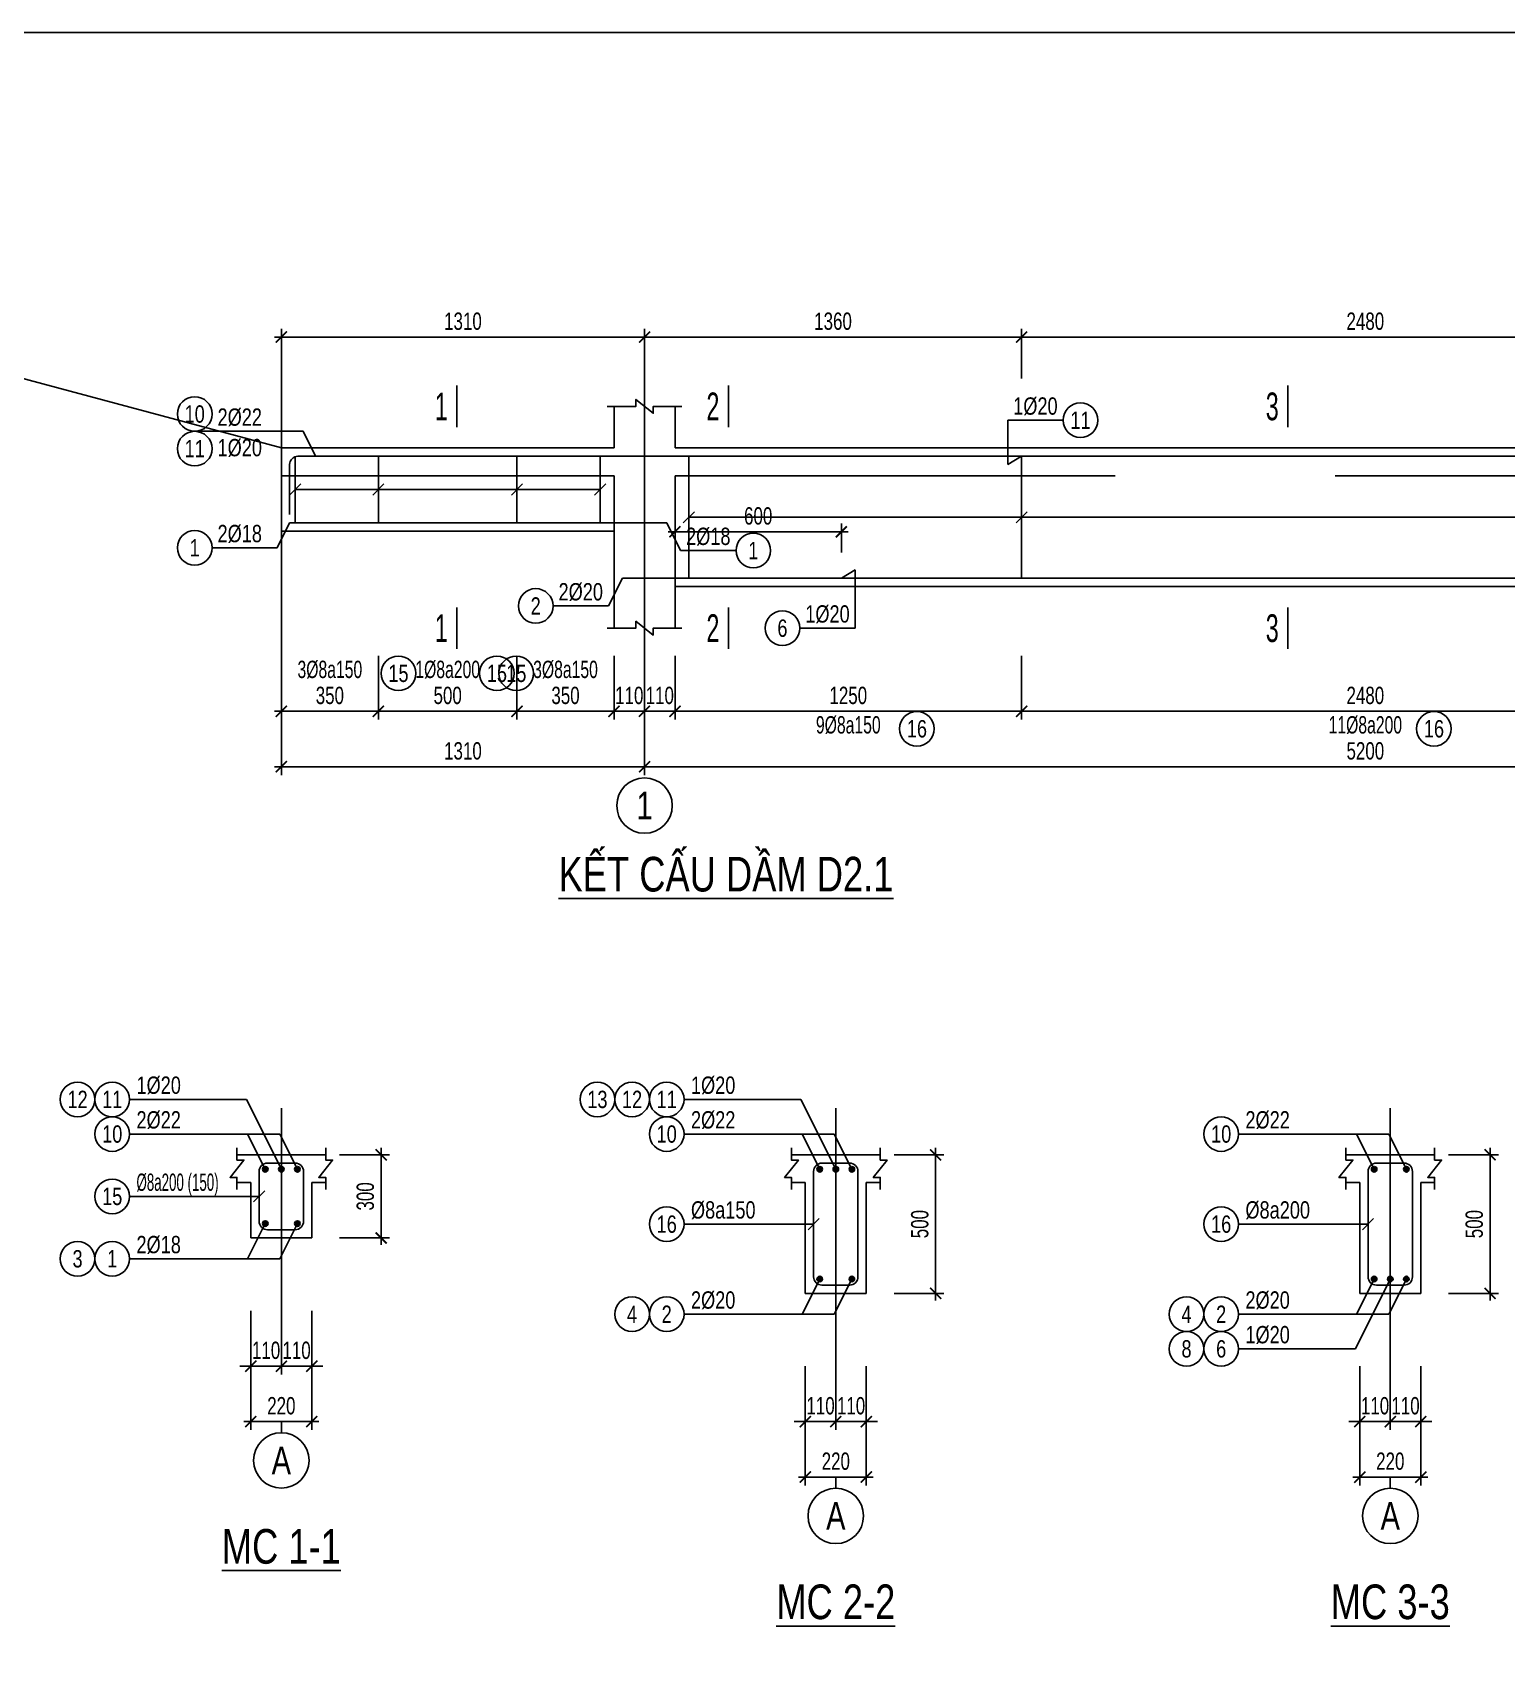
# Model space of a CAD drawing. Header units: inches. Extents: x 442278 to 842836, y -356313 to 59457.
# Drawn here: x 627970 to 633286, y -71921 to -66055 of the extents above; entities that cross this region are included whole.
import ezdxf
from ezdxf.enums import TextEntityAlignment as Align

# ---------------------------------------------------------------- set-up
doc = ezdxf.new("R2010")
doc.units = ezdxf.units.IN
doc.header["$LTSCALE"] = 250
doc.header["$MEASUREMENT"] = 0
doc.linetypes.add('CENTER', pattern=[50.8, 31.75, -6.35, 6.35, -6.35])
doc.linetypes.add('HIDDEN', pattern=[9.525, 6.35, -3.175])
for name, color, linetype in [('LA.BT', 7, 'Continuous'), ('LA.DIM', 251, 'Continuous'), ('LA.DUT', 251, 'HIDDEN'), ('LA.KHAC', 252, 'Continuous'), ('LA.MC', 6, 'Continuous'), ('LA.TC', 3, 'Continuous'), ('LA.TD', 30, 'Continuous'), ('LA.TEXT', 60, 'Continuous'), ('LA.TEXT.MC', 120, 'Continuous'), ('LA.TRUC', 251, 'CENTER'), ('XDIT-MANH', 252, 'Continuous')]:
    doc.layers.add(name, color=color, linetype=linetype)
doc.styles.add('S.BTEXT', font='arial.ttf', dxfattribs={"width": 0.75})
doc.styles.add('S.STEXT', font='arial.ttf', dxfattribs={"width": 0.7})
doc.dimstyles.new('S.DIM25', dxfattribs={"dimtxt": 62.5, "dimasz": 40, "dimexe": 30, "dimexo": 0, "dimgap": 25, "dimtad": 1, "dimdec": 0, "dimzin": 13, "dimdsep": 46, "dimtxsty": 'S.STEXT', "dimblk": 'ARCHTICK', "dimcen": 0, "dimdle": 25, "dimclrd": 251, "dimclre": 251, "dimclrt": 60, "dimadec": 0, "dimazin": 0, "dimtfac": 1, "dimtdec": 0, "dimtix": 1, "dimtmove": 2, "dimatfit": 3, "dimfxl": 1, "dimtolj": 1, "dimtzin": 13, "dimarcsym": 0})

# ---------------------------------------------------------------- blocks, each defined once
blk = doc.blocks.new('_ArchTick')
at = {"color": 0, "linetype": 'ByBlock', "const_width": 0.15}
blk.add_lwpolyline([(-0.5, -0.5), (0.5, 0.5)], dxfattribs=at)
blk = doc.blocks.new('*D495')
at = {"layer": 'DEFPOINTS', "color": 0, "transparency": 16777216}
for p in [(628867, -68303.9), (630177, -68303.9), (630177, -68703.9)]:
    blk.add_point(p, dxfattribs=at)
at = {"layer": 'LA.DIM', "color": 251, "lineweight": -2, "transparency": 16777216}
for p, q in [((628867, -68303.9), (628867, -68733.9)), ((630177, -68303.9), (630177, -68733.9)), ((628842, -68703.9), (630202, -68703.9))]:
    blk.add_line(p, q, dxfattribs=at)
at = {"layer": 'LA.DIM', "color": 251, "lineweight": -2, "transparency": 16777216, "xscale": 40, "yscale": 40, "zscale": 40, "rotation": 180}
blk.add_blockref('_ArchTick', (628867, -68703.9), dxfattribs=at)
at = {"layer": 'LA.DIM', "color": 251, "lineweight": -2, "transparency": 16777216, "xscale": 40, "yscale": 40, "zscale": 40}
blk.add_blockref('_ArchTick', (630177, -68703.9), dxfattribs=at)
at = {"layer": 'LA.DIM', "color": 60, "transparency": 16777216, "insert": (629522, -68647), "char_height": 62.5, "attachment_point": 5, "style": 'S.STEXT'}
blk.add_mtext('\\A1;1310', dxfattribs=at)
blk = doc.blocks.new('*D496')
at = {"layer": 'DEFPOINTS', "color": 0, "transparency": 16777216}
for p in [(630177, -68303.9), (635377, -68303.9), (635377, -68703.9)]:
    blk.add_point(p, dxfattribs=at)
at = {"layer": 'LA.DIM', "color": 251, "lineweight": -2, "transparency": 16777216}
for p, q in [((630177, -68303.9), (630177, -68733.9)), ((635377, -68303.9), (635377, -68733.9)), ((630152, -68703.9), (635402, -68703.9))]:
    blk.add_line(p, q, dxfattribs=at)
at = {"layer": 'LA.DIM', "color": 251, "lineweight": -2, "transparency": 16777216, "xscale": 40, "yscale": 40, "zscale": 40, "rotation": 180}
blk.add_blockref('_ArchTick', (630177, -68703.9), dxfattribs=at)
at = {"layer": 'LA.DIM', "color": 251, "lineweight": -2, "transparency": 16777216, "xscale": 40, "yscale": 40, "zscale": 40}
blk.add_blockref('_ArchTick', (635377, -68703.9), dxfattribs=at)
at = {"layer": 'LA.DIM', "color": 60, "transparency": 16777216, "insert": (632777, -68647), "char_height": 62.5, "attachment_point": 5, "style": 'S.STEXT'}
blk.add_mtext('\\A1;5200', dxfattribs=at)
blk = doc.blocks.new('*D500')
at = {"layer": 'DEFPOINTS', "color": 0, "transparency": 16777216}
for p in [(630067, -68303.9), (630177, -68303.9), (630177, -68503.9)]:
    blk.add_point(p, dxfattribs=at)
at = {"layer": 'LA.DIM', "color": 251, "lineweight": -2, "transparency": 16777216}
for p, q in [((630067, -68303.9), (630067, -68533.9)), ((630177, -68303.9), (630177, -68533.9)), ((630067, -68503.9), (630027, -68503.9)), ((630067, -68503.9), (630177, -68503.9)), ((630177, -68503.9), (630217, -68503.9))]:
    blk.add_line(p, q, dxfattribs=at)
at = {"layer": 'LA.DIM', "color": 251, "lineweight": -2, "transparency": 16777216, "xscale": 40, "yscale": 40, "zscale": 40}
blk.add_blockref('_ArchTick', (630067, -68503.9), dxfattribs=at)
at = {"layer": 'LA.DIM', "color": 251, "lineweight": -2, "transparency": 16777216, "xscale": 40, "yscale": 40, "zscale": 40, "rotation": 180}
blk.add_blockref('_ArchTick', (630177, -68503.9), dxfattribs=at)
at = {"layer": 'LA.DIM', "color": 60, "transparency": 16777216, "insert": (630122, -68447), "char_height": 62.5, "attachment_point": 5, "style": 'S.STEXT'}
blk.add_mtext('\\A1;110', dxfattribs=at)
blk = doc.blocks.new('*D501')
at = {"layer": 'DEFPOINTS', "color": 0, "transparency": 16777216}
for p in [(630177, -68303.9), (630287, -68303.9), (630287, -68503.9)]:
    blk.add_point(p, dxfattribs=at)
at = {"layer": 'LA.DIM', "color": 251, "lineweight": -2, "transparency": 16777216}
for p, q in [((630177, -68303.9), (630177, -68533.9)), ((630287, -68303.9), (630287, -68533.9)), ((630177, -68503.9), (630137, -68503.9)), ((630177, -68503.9), (630287, -68503.9)), ((630287, -68503.9), (630327, -68503.9))]:
    blk.add_line(p, q, dxfattribs=at)
at = {"layer": 'LA.DIM', "color": 251, "lineweight": -2, "transparency": 16777216, "xscale": 40, "yscale": 40, "zscale": 40}
blk.add_blockref('_ArchTick', (630177, -68503.9), dxfattribs=at)
at = {"layer": 'LA.DIM', "color": 251, "lineweight": -2, "transparency": 16777216, "xscale": 40, "yscale": 40, "zscale": 40, "rotation": 180}
blk.add_blockref('_ArchTick', (630287, -68503.9), dxfattribs=at)
at = {"layer": 'LA.DIM', "color": 60, "transparency": 16777216, "insert": (630232, -68447), "char_height": 62.5, "attachment_point": 5, "style": 'S.STEXT'}
blk.add_mtext('\\A1;110', dxfattribs=at)
blk = doc.blocks.new('*D510')
at = {"layer": 'DEFPOINTS', "color": 0, "transparency": 16777216}
for p in [(630287, -67856.4), (630287, -67931.4), (630887, -67931.4)]:
    blk.add_point(p, dxfattribs=at)
at = {"layer": 'LA.DIM', "color": 251, "lineweight": -2, "transparency": 16777216}
for p, q in [((630912, -67856.4), (630262, -67856.4)), ((630287, -67931.4), (630287, -67826.4)), ((630887, -67931.4), (630887, -67826.4))]:
    blk.add_line(p, q, dxfattribs=at)
at = {"layer": 'LA.DIM', "color": 251, "lineweight": -2, "transparency": 16777216, "xscale": 40, "yscale": 40, "zscale": 40, "rotation": 180}
blk.add_blockref('_ArchTick', (630287, -67856.4), dxfattribs=at)
at = {"layer": 'LA.DIM', "color": 251, "lineweight": -2, "transparency": 16777216, "xscale": 40, "yscale": 40, "zscale": 40}
blk.add_blockref('_ArchTick', (630887, -67856.4), dxfattribs=at)
at = {"layer": 'LA.DIM', "color": 60, "transparency": 16777216, "insert": (630587, -67799.5), "char_height": 62.5, "attachment_point": 5, "style": 'S.STEXT'}
blk.add_mtext('\\A1;600', dxfattribs=at)
blk = doc.blocks.new('*D518')
at = {"layer": 'DEFPOINTS', "color": 0, "transparency": 16777216}
for p in [(630177, -67153.9), (628867, -67303.9), (630177, -67303.9)]:
    blk.add_point(p, dxfattribs=at)
at = {"layer": 'LA.DIM', "color": 251, "lineweight": -2, "transparency": 16777216}
for p, q in [((628842, -67153.9), (630202, -67153.9)), ((628867, -67303.9), (628867, -67123.9)), ((630177, -67303.9), (630177, -67123.9))]:
    blk.add_line(p, q, dxfattribs=at)
at = {"layer": 'LA.DIM', "color": 251, "lineweight": -2, "transparency": 16777216, "xscale": 40, "yscale": 40, "zscale": 40, "rotation": 180}
blk.add_blockref('_ArchTick', (628867, -67153.9), dxfattribs=at)
at = {"layer": 'LA.DIM', "color": 251, "lineweight": -2, "transparency": 16777216, "xscale": 40, "yscale": 40, "zscale": 40}
blk.add_blockref('_ArchTick', (630177, -67153.9), dxfattribs=at)
at = {"layer": 'LA.DIM', "color": 60, "transparency": 16777216, "insert": (629522, -67097), "char_height": 62.5, "attachment_point": 5, "style": 'S.STEXT'}
blk.add_mtext('\\A1;1310', dxfattribs=at)
blk = doc.blocks.new('*D519')
at = {"layer": 'DEFPOINTS', "color": 0, "transparency": 16777216}
for p in [(631537, -67153.9), (630177, -67303.9), (631537, -67303.9)]:
    blk.add_point(p, dxfattribs=at)
at = {"layer": 'LA.DIM', "color": 251, "lineweight": -2, "transparency": 16777216}
for p, q in [((630152, -67153.9), (631562, -67153.9)), ((630177, -67303.9), (630177, -67123.9)), ((631537, -67303.9), (631537, -67123.9))]:
    blk.add_line(p, q, dxfattribs=at)
at = {"layer": 'LA.DIM', "color": 251, "lineweight": -2, "transparency": 16777216, "xscale": 40, "yscale": 40, "zscale": 40, "rotation": 180}
blk.add_blockref('_ArchTick', (630177, -67153.9), dxfattribs=at)
at = {"layer": 'LA.DIM', "color": 251, "lineweight": -2, "transparency": 16777216, "xscale": 40, "yscale": 40, "zscale": 40}
blk.add_blockref('_ArchTick', (631537, -67153.9), dxfattribs=at)
at = {"layer": 'LA.DIM', "color": 60, "transparency": 16777216, "insert": (630857, -67097), "char_height": 62.5, "attachment_point": 5, "style": 'S.STEXT'}
blk.add_mtext('\\A1;1360', dxfattribs=at)
blk = doc.blocks.new('*D520')
at = {"layer": 'DEFPOINTS', "color": 0, "transparency": 16777216}
for p in [(634017, -67153.9), (631537, -67303.9), (634017, -67303.9)]:
    blk.add_point(p, dxfattribs=at)
at = {"layer": 'LA.DIM', "color": 251, "lineweight": -2, "transparency": 16777216}
for p, q in [((631512, -67153.9), (634042, -67153.9)), ((631537, -67303.9), (631537, -67123.9)), ((634017, -67303.9), (634017, -67123.9))]:
    blk.add_line(p, q, dxfattribs=at)
at = {"layer": 'LA.DIM', "color": 251, "lineweight": -2, "transparency": 16777216, "xscale": 40, "yscale": 40, "zscale": 40, "rotation": 180}
blk.add_blockref('_ArchTick', (631537, -67153.9), dxfattribs=at)
at = {"layer": 'LA.DIM', "color": 251, "lineweight": -2, "transparency": 16777216, "xscale": 40, "yscale": 40, "zscale": 40}
blk.add_blockref('_ArchTick', (634017, -67153.9), dxfattribs=at)
at = {"layer": 'LA.DIM', "color": 60, "transparency": 16777216, "insert": (632777, -67097), "char_height": 62.5, "attachment_point": 5, "style": 'S.STEXT'}
blk.add_mtext('\\A1;2480', dxfattribs=at)
blk = doc.blocks.new('*D531')
at = {"layer": 'DEFPOINTS', "color": 0, "transparency": 16777216}
for p in [(628867, -68303.9), (629217, -68303.9), (629217, -68503.9)]:
    blk.add_point(p, dxfattribs=at)
at = {"layer": 'LA.DIM', "color": 251, "lineweight": -2, "transparency": 16777216}
for p, q in [((628867, -68303.9), (628867, -68533.9)), ((629217, -68303.9), (629217, -68533.9)), ((628842, -68503.9), (629242, -68503.9))]:
    blk.add_line(p, q, dxfattribs=at)
at = {"layer": 'LA.DIM', "color": 251, "lineweight": -2, "transparency": 16777216, "xscale": 40, "yscale": 40, "zscale": 40, "rotation": 180}
blk.add_blockref('_ArchTick', (628867, -68503.9), dxfattribs=at)
at = {"layer": 'LA.DIM', "color": 251, "lineweight": -2, "transparency": 16777216, "xscale": 40, "yscale": 40, "zscale": 40}
blk.add_blockref('_ArchTick', (629217, -68503.9), dxfattribs=at)
at = {"layer": 'LA.DIM', "color": 60, "transparency": 16777216, "insert": (629042, -68447), "char_height": 62.5, "attachment_point": 5, "style": 'S.STEXT'}
blk.add_mtext('\\A1;350', dxfattribs=at)
blk = doc.blocks.new('*D532')
at = {"layer": 'DEFPOINTS', "color": 0, "transparency": 16777216}
for p in [(629217, -68303.9), (629717, -68303.9), (629717, -68503.9)]:
    blk.add_point(p, dxfattribs=at)
at = {"layer": 'LA.DIM', "color": 251, "lineweight": -2, "transparency": 16777216}
for p, q in [((629217, -68303.9), (629217, -68533.9)), ((629717, -68303.9), (629717, -68533.9)), ((629192, -68503.9), (629742, -68503.9))]:
    blk.add_line(p, q, dxfattribs=at)
at = {"layer": 'LA.DIM', "color": 251, "lineweight": -2, "transparency": 16777216, "xscale": 40, "yscale": 40, "zscale": 40, "rotation": 180}
blk.add_blockref('_ArchTick', (629217, -68503.9), dxfattribs=at)
at = {"layer": 'LA.DIM', "color": 251, "lineweight": -2, "transparency": 16777216, "xscale": 40, "yscale": 40, "zscale": 40}
blk.add_blockref('_ArchTick', (629717, -68503.9), dxfattribs=at)
at = {"layer": 'LA.DIM', "color": 60, "transparency": 16777216, "insert": (629467, -68447), "char_height": 62.5, "attachment_point": 5, "style": 'S.STEXT'}
blk.add_mtext('\\A1;500', dxfattribs=at)
blk = doc.blocks.new('*D533')
at = {"layer": 'DEFPOINTS', "color": 0, "transparency": 16777216}
for p in [(629717, -68303.9), (630067, -68303.9), (630067, -68503.9)]:
    blk.add_point(p, dxfattribs=at)
at = {"layer": 'LA.DIM', "color": 251, "lineweight": -2, "transparency": 16777216}
for p, q in [((629717, -68303.9), (629717, -68533.9)), ((630067, -68303.9), (630067, -68533.9)), ((629692, -68503.9), (630092, -68503.9))]:
    blk.add_line(p, q, dxfattribs=at)
at = {"layer": 'LA.DIM', "color": 251, "lineweight": -2, "transparency": 16777216, "xscale": 40, "yscale": 40, "zscale": 40, "rotation": 180}
blk.add_blockref('_ArchTick', (629717, -68503.9), dxfattribs=at)
at = {"layer": 'LA.DIM', "color": 251, "lineweight": -2, "transparency": 16777216, "xscale": 40, "yscale": 40, "zscale": 40}
blk.add_blockref('_ArchTick', (630067, -68503.9), dxfattribs=at)
at = {"layer": 'LA.DIM', "color": 60, "transparency": 16777216, "insert": (629892, -68447), "char_height": 62.5, "attachment_point": 5, "style": 'S.STEXT'}
blk.add_mtext('\\A1;350', dxfattribs=at)
blk = doc.blocks.new('*D534')
at = {"layer": 'DEFPOINTS', "color": 0, "transparency": 16777216}
for p in [(630287, -68303.9), (631537, -68303.9), (631537, -68503.9)]:
    blk.add_point(p, dxfattribs=at)
at = {"layer": 'LA.DIM', "color": 251, "lineweight": -2, "transparency": 16777216}
for p, q in [((630287, -68303.9), (630287, -68533.9)), ((631537, -68303.9), (631537, -68533.9)), ((630262, -68503.9), (631562, -68503.9))]:
    blk.add_line(p, q, dxfattribs=at)
at = {"layer": 'LA.DIM', "color": 251, "lineweight": -2, "transparency": 16777216, "xscale": 40, "yscale": 40, "zscale": 40, "rotation": 180}
blk.add_blockref('_ArchTick', (630287, -68503.9), dxfattribs=at)
at = {"layer": 'LA.DIM', "color": 251, "lineweight": -2, "transparency": 16777216, "xscale": 40, "yscale": 40, "zscale": 40}
blk.add_blockref('_ArchTick', (631537, -68503.9), dxfattribs=at)
at = {"layer": 'LA.DIM', "color": 60, "transparency": 16777216, "insert": (630912, -68447), "char_height": 62.5, "attachment_point": 5, "style": 'S.STEXT'}
blk.add_mtext('\\A1;1250', dxfattribs=at)
blk = doc.blocks.new('*D535')
at = {"layer": 'DEFPOINTS', "color": 0, "transparency": 16777216}
for p in [(631537, -68303.9), (634017, -68303.9), (634017, -68503.9)]:
    blk.add_point(p, dxfattribs=at)
at = {"layer": 'LA.DIM', "color": 251, "lineweight": -2, "transparency": 16777216}
for p, q in [((631537, -68303.9), (631537, -68533.9)), ((634017, -68303.9), (634017, -68533.9)), ((631512, -68503.9), (634042, -68503.9))]:
    blk.add_line(p, q, dxfattribs=at)
at = {"layer": 'LA.DIM', "color": 251, "lineweight": -2, "transparency": 16777216, "xscale": 40, "yscale": 40, "zscale": 40, "rotation": 180}
blk.add_blockref('_ArchTick', (631537, -68503.9), dxfattribs=at)
at = {"layer": 'LA.DIM', "color": 251, "lineweight": -2, "transparency": 16777216, "xscale": 40, "yscale": 40, "zscale": 40}
blk.add_blockref('_ArchTick', (634017, -68503.9), dxfattribs=at)
at = {"layer": 'LA.DIM', "color": 60, "transparency": 16777216, "insert": (632777, -68447), "char_height": 62.5, "attachment_point": 5, "style": 'S.STEXT'}
blk.add_mtext('\\A1;2480', dxfattribs=at)
blk = doc.blocks.new('*D547')
at = {"layer": 'DEFPOINTS', "color": 0, "transparency": 16777216}
for p in [(628757, -70666.4), (628867, -70666.4), (628867, -70866.4)]:
    blk.add_point(p, dxfattribs=at)
at = {"layer": 'LA.DIM', "color": 251, "lineweight": -2, "transparency": 16777216}
for p, q in [((628757, -70666.4), (628757, -70896.4)), ((628867, -70666.4), (628867, -70896.4)), ((628757, -70866.4), (628717, -70866.4)), ((628757, -70866.4), (628867, -70866.4)), ((628867, -70866.4), (628907, -70866.4))]:
    blk.add_line(p, q, dxfattribs=at)
at = {"layer": 'LA.DIM', "color": 251, "lineweight": -2, "transparency": 16777216, "xscale": 40, "yscale": 40, "zscale": 40}
blk.add_blockref('_ArchTick', (628757, -70866.4), dxfattribs=at)
at = {"layer": 'LA.DIM', "color": 251, "lineweight": -2, "transparency": 16777216, "xscale": 40, "yscale": 40, "zscale": 40, "rotation": 180}
blk.add_blockref('_ArchTick', (628867, -70866.4), dxfattribs=at)
at = {"layer": 'LA.DIM', "color": 60, "transparency": 16777216, "insert": (628812, -70809.5), "char_height": 62.5, "attachment_point": 5, "style": 'S.STEXT'}
blk.add_mtext('\\A1;110', dxfattribs=at)
blk = doc.blocks.new('*D548')
at = {"layer": 'DEFPOINTS', "color": 0, "transparency": 16777216}
for p in [(628867, -70666.4), (628977, -70666.4), (628867, -70866.4)]:
    blk.add_point(p, dxfattribs=at)
at = {"layer": 'LA.DIM', "color": 251, "lineweight": -2, "transparency": 16777216}
for p, q in [((628867, -70666.4), (628867, -70896.4)), ((628977, -70666.4), (628977, -70896.4)), ((628867, -70866.4), (628827, -70866.4)), ((628977, -70866.4), (628867, -70866.4)), ((628977, -70866.4), (629017, -70866.4))]:
    blk.add_line(p, q, dxfattribs=at)
at = {"layer": 'LA.DIM', "color": 251, "lineweight": -2, "transparency": 16777216, "xscale": 40, "yscale": 40, "zscale": 40}
blk.add_blockref('_ArchTick', (628867, -70866.4), dxfattribs=at)
at = {"layer": 'LA.DIM', "color": 251, "lineweight": -2, "transparency": 16777216, "xscale": 40, "yscale": 40, "zscale": 40, "rotation": 180}
blk.add_blockref('_ArchTick', (628977, -70866.4), dxfattribs=at)
at = {"layer": 'LA.DIM', "color": 60, "transparency": 16777216, "insert": (628922, -70809.5), "char_height": 62.5, "attachment_point": 5, "style": 'S.STEXT'}
blk.add_mtext('\\A1;110', dxfattribs=at)
blk = doc.blocks.new('*D549')
at = {"layer": 'DEFPOINTS', "color": 0, "transparency": 16777216}
for p in [(628757, -70666.4), (628977, -70666.4), (628977, -71066.4)]:
    blk.add_point(p, dxfattribs=at)
at = {"layer": 'LA.DIM', "color": 251, "lineweight": -2, "transparency": 16777216}
for p, q in [((628757, -70666.4), (628757, -71096.4)), ((628977, -70666.4), (628977, -71096.4)), ((628732, -71066.4), (629002, -71066.4))]:
    blk.add_line(p, q, dxfattribs=at)
at = {"layer": 'LA.DIM', "color": 251, "lineweight": -2, "transparency": 16777216, "xscale": 40, "yscale": 40, "zscale": 40, "rotation": 180}
blk.add_blockref('_ArchTick', (628757, -71066.4), dxfattribs=at)
at = {"layer": 'LA.DIM', "color": 251, "lineweight": -2, "transparency": 16777216, "xscale": 40, "yscale": 40, "zscale": 40}
blk.add_blockref('_ArchTick', (628977, -71066.4), dxfattribs=at)
at = {"layer": 'LA.DIM', "color": 60, "transparency": 16777216, "insert": (628867, -71009.5), "char_height": 62.5, "attachment_point": 5, "style": 'S.STEXT'}
blk.add_mtext('\\A1;220', dxfattribs=at)
blk = doc.blocks.new('*D550')
at = {"layer": 'DEFPOINTS', "color": 0, "transparency": 16777216}
for p in [(629077, -70103.9), (629077, -70403.9), (629227, -70403.9)]:
    blk.add_point(p, dxfattribs=at)
at = {"layer": 'LA.DIM', "color": 251, "lineweight": -2, "transparency": 16777216}
for p, q in [((629227, -70078.9), (629227, -70428.9)), ((629077, -70103.9), (629257, -70103.9)), ((629077, -70403.9), (629257, -70403.9))]:
    blk.add_line(p, q, dxfattribs=at)
at = {"layer": 'LA.DIM', "color": 251, "lineweight": -2, "transparency": 16777216, "xscale": 40, "yscale": 40, "zscale": 40}
for p, rotation in [((629227, -70103.9), 90), ((629227, -70403.9), 270)]:
    blk.add_blockref('_ArchTick', p, dxfattribs=dict(at, rotation=rotation))
at = {"layer": 'LA.DIM', "color": 60, "transparency": 16777216, "insert": (629170.1, -70253.9), "char_height": 62.5, "attachment_point": 5, "rotation": 90, "style": 'S.STEXT'}
blk.add_mtext('\\A1;300', dxfattribs=at)
blk = doc.blocks.new('BLOCK.TC')
at = {"layer": 'LA.TC'}
blk.add_hatch(color=256, dxfattribs=at).paths.add_polyline_path([(10, 0, 1), (-10, 0, 1)])
at = {"layer": 'LA.TD'}
blk.add_circle((0, 0), 10, dxfattribs=at)
blk = doc.blocks.new('*D551')
at = {"layer": 'DEFPOINTS', "color": 0, "transparency": 16777216}
for p in [(630757, -70866.4), (630867, -70866.4), (630867, -71066.4)]:
    blk.add_point(p, dxfattribs=at)
at = {"layer": 'LA.DIM', "color": 251, "lineweight": -2, "transparency": 16777216}
for p, q in [((630757, -70866.4), (630757, -71096.4)), ((630867, -70866.4), (630867, -71096.4)), ((630757, -71066.4), (630717, -71066.4)), ((630757, -71066.4), (630867, -71066.4)), ((630867, -71066.4), (630907, -71066.4))]:
    blk.add_line(p, q, dxfattribs=at)
at = {"layer": 'LA.DIM', "color": 251, "lineweight": -2, "transparency": 16777216, "xscale": 40, "yscale": 40, "zscale": 40}
blk.add_blockref('_ArchTick', (630757, -71066.4), dxfattribs=at)
at = {"layer": 'LA.DIM', "color": 251, "lineweight": -2, "transparency": 16777216, "xscale": 40, "yscale": 40, "zscale": 40, "rotation": 180}
blk.add_blockref('_ArchTick', (630867, -71066.4), dxfattribs=at)
at = {"layer": 'LA.DIM', "color": 60, "transparency": 16777216, "insert": (630812, -71009.5), "char_height": 62.5, "attachment_point": 5, "style": 'S.STEXT'}
blk.add_mtext('\\A1;110', dxfattribs=at)
blk = doc.blocks.new('*D552')
at = {"layer": 'DEFPOINTS', "color": 0, "transparency": 16777216}
for p in [(630867, -70866.4), (630977, -70866.4), (630867, -71066.4)]:
    blk.add_point(p, dxfattribs=at)
at = {"layer": 'LA.DIM', "color": 251, "lineweight": -2, "transparency": 16777216}
for p, q in [((630867, -70866.4), (630867, -71096.4)), ((630977, -70866.4), (630977, -71096.4)), ((630867, -71066.4), (630827, -71066.4)), ((630977, -71066.4), (630867, -71066.4)), ((630977, -71066.4), (631017, -71066.4))]:
    blk.add_line(p, q, dxfattribs=at)
at = {"layer": 'LA.DIM', "color": 251, "lineweight": -2, "transparency": 16777216, "xscale": 40, "yscale": 40, "zscale": 40}
blk.add_blockref('_ArchTick', (630867, -71066.4), dxfattribs=at)
at = {"layer": 'LA.DIM', "color": 251, "lineweight": -2, "transparency": 16777216, "xscale": 40, "yscale": 40, "zscale": 40, "rotation": 180}
blk.add_blockref('_ArchTick', (630977, -71066.4), dxfattribs=at)
at = {"layer": 'LA.DIM', "color": 60, "transparency": 16777216, "insert": (630922, -71009.5), "char_height": 62.5, "attachment_point": 5, "style": 'S.STEXT'}
blk.add_mtext('\\A1;110', dxfattribs=at)
blk = doc.blocks.new('*D553')
at = {"layer": 'DEFPOINTS', "color": 0, "transparency": 16777216}
for p in [(630757, -70866.4), (630977, -70866.4), (630977, -71266.4)]:
    blk.add_point(p, dxfattribs=at)
at = {"layer": 'LA.DIM', "color": 251, "lineweight": -2, "transparency": 16777216}
for p, q in [((630757, -70866.4), (630757, -71296.4)), ((630977, -70866.4), (630977, -71296.4)), ((630732, -71266.4), (631002, -71266.4))]:
    blk.add_line(p, q, dxfattribs=at)
at = {"layer": 'LA.DIM', "color": 251, "lineweight": -2, "transparency": 16777216, "xscale": 40, "yscale": 40, "zscale": 40, "rotation": 180}
blk.add_blockref('_ArchTick', (630757, -71266.4), dxfattribs=at)
at = {"layer": 'LA.DIM', "color": 251, "lineweight": -2, "transparency": 16777216, "xscale": 40, "yscale": 40, "zscale": 40}
blk.add_blockref('_ArchTick', (630977, -71266.4), dxfattribs=at)
at = {"layer": 'LA.DIM', "color": 60, "transparency": 16777216, "insert": (630867, -71209.5), "char_height": 62.5, "attachment_point": 5, "style": 'S.STEXT'}
blk.add_mtext('\\A1;220', dxfattribs=at)
blk = doc.blocks.new('*D554')
at = {"layer": 'DEFPOINTS', "color": 0, "transparency": 16777216}
for p in [(631077, -70103.9), (631077, -70603.9), (631227, -70603.9)]:
    blk.add_point(p, dxfattribs=at)
at = {"layer": 'LA.DIM', "color": 251, "lineweight": -2, "transparency": 16777216}
for p, q in [((631227, -70078.9), (631227, -70628.9)), ((631077, -70103.9), (631257, -70103.9)), ((631077, -70603.9), (631257, -70603.9))]:
    blk.add_line(p, q, dxfattribs=at)
at = {"layer": 'LA.DIM', "color": 251, "lineweight": -2, "transparency": 16777216, "xscale": 40, "yscale": 40, "zscale": 40}
for p, rotation in [((631227, -70103.9), 90), ((631227, -70603.9), 270)]:
    blk.add_blockref('_ArchTick', p, dxfattribs=dict(at, rotation=rotation))
at = {"layer": 'LA.DIM', "color": 60, "transparency": 16777216, "insert": (631170.1, -70353.9), "char_height": 62.5, "attachment_point": 5, "rotation": 90, "style": 'S.STEXT'}
blk.add_mtext('\\A1;500', dxfattribs=at)
blk = doc.blocks.new('*D555')
at = {"layer": 'DEFPOINTS', "color": 0, "transparency": 16777216}
for p in [(632757, -70866.4), (632867, -70866.4), (632867, -71066.4)]:
    blk.add_point(p, dxfattribs=at)
at = {"layer": 'LA.DIM', "color": 251, "lineweight": -2, "transparency": 16777216}
for p, q in [((632757, -70866.4), (632757, -71096.4)), ((632867, -70866.4), (632867, -71096.4)), ((632757, -71066.4), (632717, -71066.4)), ((632757, -71066.4), (632867, -71066.4)), ((632867, -71066.4), (632907, -71066.4))]:
    blk.add_line(p, q, dxfattribs=at)
at = {"layer": 'LA.DIM', "color": 251, "lineweight": -2, "transparency": 16777216, "xscale": 40, "yscale": 40, "zscale": 40}
blk.add_blockref('_ArchTick', (632757, -71066.4), dxfattribs=at)
at = {"layer": 'LA.DIM', "color": 251, "lineweight": -2, "transparency": 16777216, "xscale": 40, "yscale": 40, "zscale": 40, "rotation": 180}
blk.add_blockref('_ArchTick', (632867, -71066.4), dxfattribs=at)
at = {"layer": 'LA.DIM', "color": 60, "transparency": 16777216, "insert": (632812, -71009.5), "char_height": 62.5, "attachment_point": 5, "style": 'S.STEXT'}
blk.add_mtext('\\A1;110', dxfattribs=at)
blk = doc.blocks.new('*D556')
at = {"layer": 'DEFPOINTS', "color": 0, "transparency": 16777216}
for p in [(632867, -70866.4), (632977, -70866.4), (632867, -71066.4)]:
    blk.add_point(p, dxfattribs=at)
at = {"layer": 'LA.DIM', "color": 251, "lineweight": -2, "transparency": 16777216}
for p, q in [((632867, -70866.4), (632867, -71096.4)), ((632977, -70866.4), (632977, -71096.4)), ((632867, -71066.4), (632827, -71066.4)), ((632977, -71066.4), (632867, -71066.4)), ((632977, -71066.4), (633017, -71066.4))]:
    blk.add_line(p, q, dxfattribs=at)
at = {"layer": 'LA.DIM', "color": 251, "lineweight": -2, "transparency": 16777216, "xscale": 40, "yscale": 40, "zscale": 40}
blk.add_blockref('_ArchTick', (632867, -71066.4), dxfattribs=at)
at = {"layer": 'LA.DIM', "color": 251, "lineweight": -2, "transparency": 16777216, "xscale": 40, "yscale": 40, "zscale": 40, "rotation": 180}
blk.add_blockref('_ArchTick', (632977, -71066.4), dxfattribs=at)
at = {"layer": 'LA.DIM', "color": 60, "transparency": 16777216, "insert": (632922, -71009.5), "char_height": 62.5, "attachment_point": 5, "style": 'S.STEXT'}
blk.add_mtext('\\A1;110', dxfattribs=at)
blk = doc.blocks.new('*D557')
at = {"layer": 'DEFPOINTS', "color": 0, "transparency": 16777216}
for p in [(632757, -70866.4), (632977, -70866.4), (632977, -71266.4)]:
    blk.add_point(p, dxfattribs=at)
at = {"layer": 'LA.DIM', "color": 251, "lineweight": -2, "transparency": 16777216}
for p, q in [((632757, -70866.4), (632757, -71296.4)), ((632977, -70866.4), (632977, -71296.4)), ((632732, -71266.4), (633002, -71266.4))]:
    blk.add_line(p, q, dxfattribs=at)
at = {"layer": 'LA.DIM', "color": 251, "lineweight": -2, "transparency": 16777216, "xscale": 40, "yscale": 40, "zscale": 40, "rotation": 180}
blk.add_blockref('_ArchTick', (632757, -71266.4), dxfattribs=at)
at = {"layer": 'LA.DIM', "color": 251, "lineweight": -2, "transparency": 16777216, "xscale": 40, "yscale": 40, "zscale": 40}
blk.add_blockref('_ArchTick', (632977, -71266.4), dxfattribs=at)
at = {"layer": 'LA.DIM', "color": 60, "transparency": 16777216, "insert": (632867, -71209.5), "char_height": 62.5, "attachment_point": 5, "style": 'S.STEXT'}
blk.add_mtext('\\A1;220', dxfattribs=at)
blk = doc.blocks.new('*D558')
at = {"layer": 'DEFPOINTS', "color": 0, "transparency": 16777216}
for p in [(633077, -70103.9), (633077, -70603.9), (633227, -70603.9)]:
    blk.add_point(p, dxfattribs=at)
at = {"layer": 'LA.DIM', "color": 251, "lineweight": -2, "transparency": 16777216}
for p, q in [((633227, -70078.9), (633227, -70628.9)), ((633077, -70103.9), (633257, -70103.9)), ((633077, -70603.9), (633257, -70603.9))]:
    blk.add_line(p, q, dxfattribs=at)
at = {"layer": 'LA.DIM', "color": 251, "lineweight": -2, "transparency": 16777216, "xscale": 40, "yscale": 40, "zscale": 40}
for p, rotation in [((633227, -70103.9), 90), ((633227, -70603.9), 270)]:
    blk.add_blockref('_ArchTick', p, dxfattribs=dict(at, rotation=rotation))
at = {"layer": 'LA.DIM', "color": 60, "transparency": 16777216, "insert": (633170.1, -70353.9), "char_height": 62.5, "attachment_point": 5, "rotation": 90, "style": 'S.STEXT'}
blk.add_mtext('\\A1;500', dxfattribs=at)

msp = doc.modelspace()

# ---------------------------------------------------------------- linework, layer by layer
at = {"layer": 'LA.BT'}
for p, q in [((630066.99, -67553.94), (630066.99, -67403.94)), ((630286.99, -67553.94), (630286.99, -67403.94)), ((628866.99, -67553.94), (630066.99, -67553.94)), ((630286.99, -67553.94), (635266.99, -67553.94)), ((628866.99, -67853.94), (630066.99, -67853.94)), ((630066.99, -67853.94), (630066.99, -68203.94)), ((630286.99, -68053.94), (635266.99, -68053.94)), ((630286.99, -68053.94), (630286.99, -68203.94)), ((628756.99, -70103.94), (628706.99, -70103.94)), ((628756.99, -70103.94), (628976.99, -70103.94)), ((628976.99, -70103.94), (629026.99, -70103.94)), ((630756.99, -70103.94), (630706.99, -70103.94)), ((630756.99, -70103.94), (630976.99, -70103.94)), ((630976.99, -70103.94), (631026.99, -70103.94)), ((632756.99, -70103.94), (632706.99, -70103.94)), ((632756.99, -70103.94), (632976.99, -70103.94)), ((632976.99, -70103.94), (633026.99, -70103.94)), ((628756.99, -70203.94), (628706.99, -70203.94)), ((628756.99, -70403.94), (628756.99, -70203.94)), ((628976.99, -70403.94), (628976.99, -70203.94)), ((628976.99, -70203.94), (629026.99, -70203.94)), ((630756.99, -70203.94), (630706.99, -70203.94)), ((630756.99, -70603.94), (630756.99, -70203.94)), ((630976.99, -70603.94), (630976.99, -70203.94)), ((630976.99, -70203.94), (631026.99, -70203.94)), ((632756.99, -70203.94), (632706.99, -70203.94)), ((632756.99, -70603.94), (632756.99, -70203.94)), ((632976.99, -70603.94), (632976.99, -70203.94)), ((632976.99, -70203.94), (633026.99, -70203.94)), ((628756.99, -70403.94), (628976.99, -70403.94)), ((630756.99, -70603.94), (630976.99, -70603.94)), ((632756.99, -70603.94), (632976.99, -70603.94))]:
    msp.add_line(p, q, dxfattribs=at)
at = {"layer": 'LA.DUT'}
for p, q in [((628866.99, -67653.94), (630066.99, -67653.94)), ((630066.99, -67853.94), (630066.99, -67653.94)), ((630286.99, -67653.94), (635266.99, -67653.94)), ((630286.99, -68053.94), (630286.99, -67653.94))]:
    msp.add_line(p, q, dxfattribs=at)
at = {"layer": 'LA.KHAC'}
for p, q in [((631486.99, -67453.94), (631686.99, -67453.94)), ((631486.99, -67613.94), (631486.99, -67453.94)), ((628554.49, -67493.94), (628945.74, -67493.94)), ((628945.74, -67493.94), (628990.74, -67583.94)), ((628916.99, -67703.94), (630016.99, -67703.94)), ((630336.99, -67803.94), (635216.99, -67803.94)), ((628851.99, -67913.94), (628896.99, -67823.94)), ((630256.99, -67823.94), (630306.99, -67923.94)), ((628616.99, -67913.94), (628851.99, -67913.94)), ((630306.99, -67923.94), (630506.99, -67923.94)), ((630096.99, -68023.94), (630046.99, -68123.94)), ((630936.99, -67993.94), (630936.99, -68203.94)), ((630046.99, -68123.94), (629846.99, -68123.94)), ((630936.99, -68203.94), (630736.99, -68203.94)), ((628319.49, -69903.94), (628740.99, -69903.94)), ((628866.99, -70155.94), (628740.99, -69903.94)), ((630319.49, -69903.94), (630740.99, -69903.94)), ((630866.99, -70155.94), (630740.99, -69903.94)), ((628319.49, -70028.94), (628861.49, -70028.94)), ((628808.99, -70155.94), (628745.49, -70028.94)), ((628924.99, -70155.94), (628861.49, -70028.94)), ((630319.49, -70028.94), (630861.49, -70028.94)), ((630808.99, -70155.94), (630745.49, -70028.94)), ((630924.99, -70155.94), (630861.49, -70028.94)), ((632319.49, -70028.94), (632861.49, -70028.94)), ((632808.99, -70155.94), (632745.49, -70028.94)), ((632924.99, -70155.94), (632861.49, -70028.94)), ((628319.49, -70253.94), (628786.99, -70253.94)), ((628808.99, -70351.94), (628745.49, -70478.94)), ((628924.99, -70351.94), (628861.49, -70478.94)), ((630319.49, -70353.94), (630786.99, -70353.94)), ((632319.49, -70353.94), (632786.99, -70353.94)), ((628319.49, -70478.94), (628861.49, -70478.94)), ((630808.99, -70551.94), (630745.49, -70678.94)), ((630924.99, -70551.94), (630861.49, -70678.94)), ((632866.99, -70551.94), (632740.99, -70803.94)), ((632808.99, -70551.94), (632745.49, -70678.94)), ((632924.99, -70551.94), (632861.49, -70678.94)), ((630319.49, -70678.94), (630861.49, -70678.94)), ((632319.49, -70678.94), (632861.49, -70678.94)), ((632319.49, -70803.94), (632740.99, -70803.94)), ((628866.99, -71106.44), (628866.99, -71066.44)), ((630866.99, -71306.44), (630866.99, -71266.44)), ((632866.99, -71306.44), (632866.99, -71266.44))]:
    msp.add_line(p, q, dxfattribs=at)
at = {"layer": 'LA.KHAC', "color": 3}
for p, q in [((628896.99, -67723.94), (628936.99, -67683.94)), ((629196.99, -67723.94), (629236.99, -67683.94)), ((629696.99, -67723.94), (629736.99, -67683.94)), ((629996.99, -67723.94), (630036.99, -67683.94)), ((630316.99, -67823.94), (630356.99, -67783.94)), ((631516.99, -67823.94), (631556.99, -67783.94)), ((628766.99, -70273.94), (628806.99, -70233.94)), ((630766.99, -70373.94), (630806.99, -70333.94)), ((632766.99, -70373.94), (632806.99, -70333.94))]:
    msp.add_line(p, q, dxfattribs=at)
at = {"layer": 'LA.KHAC'}
for points in [[(630041.99, -67403.94), (630145.74, -67403.94), (630145.74, -67378.94), (630208.24, -67428.94), (630208.24, -67403.94), (630311.99, -67403.94)], [(630041.99, -68203.94), (630145.74, -68203.94), (630145.74, -68178.94), (630208.24, -68228.94), (630208.24, -68203.94), (630311.99, -68203.94)], [(628706.99, -70228.94), (628706.99, -70185.19), (628681.99, -70185.19), (628731.99, -70122.69), (628706.99, -70122.69), (628706.99, -70078.94)], [(629026.99, -70228.94), (629026.99, -70185.19), (629001.99, -70185.19), (629051.99, -70122.69), (629026.99, -70122.69), (629026.99, -70078.94)], [(630706.99, -70228.94), (630706.99, -70185.19), (630681.99, -70185.19), (630731.99, -70122.69), (630706.99, -70122.69), (630706.99, -70078.94)], [(631026.99, -70228.94), (631026.99, -70185.19), (631001.99, -70185.19), (631051.99, -70122.69), (631026.99, -70122.69), (631026.99, -70078.94)], [(632706.99, -70228.94), (632706.99, -70185.19), (632681.99, -70185.19), (632731.99, -70122.69), (632706.99, -70122.69), (632706.99, -70078.94)], [(633026.99, -70228.94), (633026.99, -70185.19), (633001.99, -70185.19), (633051.99, -70122.69), (633026.99, -70122.69), (633026.99, -70078.94)]]:
    msp.add_lwpolyline(points, dxfattribs=at)
for centre, radius in [((628554.49, -67431.44), 62.5), ((631749.49, -67453.94), 62.5), ((628554.49, -67556.44), 62.5), ((628554.49, -67913.94), 62.5), ((630569.49, -67923.94), 62.5), ((629784.49, -68123.94), 62.5), ((630674.49, -68203.94), 62.5), ((629289.49, -68366.94), 62.5), ((629644.49, -68366.94), 62.5), ((629714.49, -68366.94), 62.5), ((631159.49, -68566.94), 62.5), ((633024.49, -68566.94), 62.5), ((630176.99, -68843.94), 100), ((628131.99, -69903.94), 62.5), ((628256.99, -69903.94), 62.5), ((630006.99, -69903.94), 62.5), ((630131.99, -69903.94), 62.5), ((630256.99, -69903.94), 62.5), ((628256.99, -70028.94), 62.5), ((630256.99, -70028.94), 62.5), ((632256.99, -70028.94), 62.5), ((628256.99, -70253.94), 62.5), ((630256.99, -70353.94), 62.5), ((632256.99, -70353.94), 62.5), ((628131.99, -70478.94), 62.5), ((628256.99, -70478.94), 62.5), ((630131.99, -70678.94), 62.5), ((630256.99, -70678.94), 62.5), ((632131.99, -70678.94), 62.5), ((632256.99, -70678.94), 62.5), ((632131.99, -70803.94), 62.5), ((632256.99, -70803.94), 62.5), ((628866.99, -71206.44), 100), ((630866.99, -71406.44), 100), ((632866.99, -71406.44), 100)]:
    msp.add_circle(centre, radius, dxfattribs=at)
at = {"layer": 'LA.MC'}
for p, q in [((629500.32, -67478.94), (629500.32, -67328.94)), ((630480.32, -67478.94), (630480.32, -67328.94)), ((632497.82, -67478.94), (632497.82, -67328.94)), ((629500.32, -68278.94), (629500.32, -68128.94)), ((630480.32, -68278.94), (630480.32, -68128.94)), ((632497.82, -68278.94), (632497.82, -68128.94))]:
    msp.add_line(p, q, dxfattribs=at)
at = {"layer": 'LA.TC'}
for p, q in [((628896.99, -67613.94), (628896.99, -67793.94)), ((628926.99, -67583.94), (648006.99, -67583.94)), ((628926.99, -67583.94), (631536.99, -67583.94)), ((631536.99, -67583.94), (631486.99, -67613.94)), ((628896.99, -67823.94), (630256.99, -67823.94)), ((630096.99, -68023.94), (635456.99, -68023.94)), ((630886.99, -68023.94), (630936.99, -67993.94)), ((630886.99, -68023.94), (634666.99, -68023.94))]:
    msp.add_line(p, q, dxfattribs=at)
msp.add_arc((628926.99, -67613.94), 30, 90, 180, dxfattribs=at)
at = {"layer": 'LA.TD'}
for p, q in [((628916.99, -67583.94), (628916.99, -67823.94)), ((629216.99, -67583.94), (629216.99, -67823.94)), ((629716.99, -67583.94), (629716.99, -67823.94)), ((630016.99, -67583.94), (630016.99, -67823.94)), ((630336.99, -67583.94), (630336.99, -68023.94)), ((631536.99, -67583.94), (631536.99, -68023.94))]:
    msp.add_line(p, q, dxfattribs=at)
for points in [[(628786.99, -70163.94), (628786.99, -70343.94, 0.4142136), (628816.99, -70373.94), (628916.99, -70373.94, 0.4142136), (628946.99, -70343.94), (628946.99, -70163.94, 0.4142136), (628916.99, -70133.94), (628816.99, -70133.94, 0.4142136), (628786.99, -70163.94)], [(630786.99, -70163.94), (630786.99, -70543.94, 0.4142136), (630816.99, -70573.94), (630916.99, -70573.94, 0.4142136), (630946.99, -70543.94), (630946.99, -70163.94, 0.4142136), (630916.99, -70133.94), (630816.99, -70133.94, 0.4142136), (630786.99, -70163.94)], [(632786.99, -70163.94), (632786.99, -70543.94, 0.4142136), (632816.99, -70573.94), (632916.99, -70573.94, 0.4142136), (632946.99, -70543.94), (632946.99, -70163.94, 0.4142136), (632916.99, -70133.94), (632816.99, -70133.94, 0.4142136), (632786.99, -70163.94)]]:
    msp.add_lwpolyline(points, format="xyb", dxfattribs=at)
at = {"layer": 'LA.TRUC'}
for p, q in [((628866.99, -67303.94), (628866.99, -68303.94)), ((630176.99, -67303.94), (630176.99, -68303.94)), ((628866.99, -69935.19), (628866.99, -70666.44)), ((630866.99, -69935.19), (630866.99, -70866.44)), ((632866.99, -69935.19), (632866.99, -70866.44))]:
    msp.add_line(p, q, dxfattribs=at)
at = {"layer": 'XDIT-MANH'}
msp.add_line((623288.27, -66055.23), (628866.99, -67553.94), dxfattribs=at)
msp.add_lwpolyline([(623288.27, -66055.23), (653381.5, -66055.23), (653381.5, -84965.66), (623288.27, -84965.66)], close=True, dxfattribs=at)

# ---------------------------------------------------------------- block references
at = {"layer": 'LA.TC'}
for p in [(628808.99, -70155.94), (628866.99, -70155.94), (628924.99, -70155.94), (630808.99, -70155.94), (630866.99, -70155.94), (630924.99, -70155.94), (632808.99, -70155.94), (632924.99, -70155.94), (628808.99, -70351.94), (628924.99, -70351.94), (630808.99, -70551.94), (630924.99, -70551.94), (632808.99, -70551.94), (632866.99, -70551.94), (632924.99, -70551.94)]:
    msp.add_blockref('BLOCK.TC', p, dxfattribs=at)

# ---------------------------------------------------------------- texts
at = {"layer": 'LA.TEXT', "style": 'S.STEXT'}
for s, width, p in [('1%%c20', 0.75, (631586.99, -67433.94)), ('2%%c22', 0.75, (628716.99, -67473.94)), ('1%%c20', 0.75, (628716.99, -67583.94)), ('2%%c18', 0.75, (628716.99, -67893.94)), ('2%%c18', 0.75, (630406.99, -67903.94)), ('2%%c20', 0.75, (629946.99, -68103.94)), ('1%%c20', 0.75, (630836.99, -68183.94)), ('3%%c8a150', 0.65, (629041.99, -68383.94)), ('1%%c8a200', 0.65, (629466.99, -68383.94)), ('3%%c8a150', 0.65, (629891.99, -68383.94)), ('9%%c8a150', 0.65, (630911.99, -68583.94)), ('11%%c8a200', 0.65, (632776.99, -68583.94))]:
    msp.add_text(s, height=62.5, dxfattribs=dict(at, width=width)).set_placement(p, align=Align.CENTER)
at = {"layer": 'LA.TEXT', "style": 'S.STEXT', "width": 0.75}
for s, p in [('10', (628554.49, -67431.44)), ('11', (631749.49, -67453.94)), ('11', (628554.49, -67556.44)), ('1', (628554.49, -67913.94)), ('1', (630569.49, -67923.94)), ('2', (629784.49, -68123.94)), ('6', (630674.49, -68203.94)), ('15', (629289.49, -68366.94)), ('15', (629644.49, -68366.94)), ('15', (629714.49, -68366.94)), ('16', (631159.49, -68566.94)), ('16', (633024.49, -68566.94)), ('12', (628131.99, -69903.94)), ('11', (628256.99, -69903.94)), ('13', (630006.99, -69903.94)), ('12', (630131.99, -69903.94)), ('11', (630256.99, -69903.94)), ('10', (628256.99, -70028.94)), ('10', (630256.99, -70028.94)), ('10', (632256.99, -70028.94)), ('15', (628256.99, -70253.94)), ('16', (630256.99, -70353.94)), ('16', (632256.99, -70353.94)), ('3', (628131.99, -70478.94)), ('1', (628256.99, -70478.94)), ('4', (630131.99, -70678.94)), ('2', (630256.99, -70678.94)), ('4', (632131.99, -70678.94)), ('2', (632256.99, -70678.94)), ('8', (632131.99, -70803.94)), ('6', (632256.99, -70803.94))]:
    msp.add_text(s, height=62.5, dxfattribs=at).set_placement(p, align=Align.MIDDLE_CENTER)
at = {"layer": 'LA.TEXT', "color": 4, "style": 'S.BTEXT', "width": 0.75}
for s, p in [('1', (630176.99, -68843.94)), ('A', (628866.99, -71206.44)), ('A', (630866.99, -71406.44)), ('A', (632866.99, -71406.44))]:
    msp.add_text(s, height=100, dxfattribs=at).set_placement(p, align=Align.MIDDLE_CENTER)
msp.add_text('%%uKẾT CẤU DẦM D2.1', height=125, dxfattribs=at).set_placement((629866.99, -69153.94))
at = {"layer": 'LA.TEXT', "style": 'S.STEXT'}
for s, width, p in [('1%%c20', 0.75, (628344.49, -69883.94)), ('1%%c20', 0.75, (630344.49, -69883.94)), ('2%%c22', 0.75, (628344.49, -70008.94)), ('2%%c22', 0.75, (630344.49, -70008.94)), ('2%%c22', 0.75, (632344.49, -70008.94)), ('%%c8a200 (150)', 0.55, (628344.49, -70233.94)), ('%%c8a150', 0.75, (630344.49, -70333.94)), ('%%c8a200', 0.75, (632344.49, -70333.94)), ('2%%c18', 0.75, (628344.49, -70458.94)), ('2%%c20', 0.75, (630344.49, -70658.94)), ('2%%c20', 0.75, (632344.49, -70658.94)), ('1%%c20', 0.75, (632344.49, -70783.94))]:
    msp.add_text(s, height=62.5, dxfattribs=dict(at, width=width)).set_placement(p)
at = {"layer": 'LA.TEXT.MC', "style": 'S.BTEXT', "width": 0.6}
for s, p in [('1', (629466.99, -67453.94)), ('2', (630446.99, -67453.94)), ('3', (632464.49, -67453.94)), ('1', (629466.99, -68253.94)), ('2', (630446.99, -68253.94)), ('3', (632464.49, -68253.94))]:
    msp.add_text(s, height=100, dxfattribs=at).set_placement(p, align=Align.RIGHT)
at = {"layer": 'LA.TEXT.MC', "color": 4, "style": 'S.STEXT', "width": 0.75}
for s, p in [('%%uMC 1-1', (628866.99, -71578.94)), ('%%uMC 2-2', (630866.99, -71778.94)), ('%%uMC 3-3', (632866.99, -71778.94))]:
    msp.add_text(s, height=125, dxfattribs=at).set_placement(p, align=Align.CENTER)

# ---------------------------------------------------------------- dimensions: what is measured, and where the dimension line sits
at = {"layer": 'LA.DIM'}
for base, p1, p2, picture, middle in [((630176.99, -67153.94), (628866.99, -67303.94), (630176.99, -67303.94), '*D518', (629521.99, -67097.01)), ((631536.99, -67153.94), (630176.99, -67303.94), (631536.99, -67303.94), '*D519', (630856.99, -67097.01)), ((634016.99, -67153.94), (631536.99, -67303.94), (634016.99, -67303.94), '*D520', (632776.99, -67097.03)), ((630286.99, -67856.44), (630886.99, -67931.44), (630286.99, -67931.44), '*D510', (630586.99, -67799.53)), ((630176.99, -68703.94), (628866.99, -68303.94), (630176.99, -68303.94), '*D495', (629521.99, -68647.01)), ((629216.99, -68503.94), (628866.99, -68303.94), (629216.99, -68303.94), '*D531', (629041.99, -68447.01)), ((629716.99, -68503.94), (629216.99, -68303.94), (629716.99, -68303.94), '*D532', (629466.99, -68447.03)), ((630066.99, -68503.94), (629716.99, -68303.94), (630066.99, -68303.94), '*D533', (629891.99, -68447.01)), ((630176.99, -68503.94), (630066.99, -68303.94), (630176.99, -68303.94), '*D500', (630121.99, -68447.03)), ((630286.99, -68503.94), (630176.99, -68303.94), (630286.99, -68303.94), '*D501', (630231.99, -68447.03)), ((635376.99, -68703.94), (630176.99, -68303.94), (635376.99, -68303.94), '*D496', (632776.99, -68647.03)), ((631536.99, -68503.94), (630286.99, -68303.94), (631536.99, -68303.94), '*D534', (630911.99, -68447.03)), ((634016.99, -68503.94), (631536.99, -68303.94), (634016.99, -68303.94), '*D535', (632776.99, -68447.03)), ((628866.99, -70866.44), (628756.99, -70666.44), (628866.99, -70666.44), '*D547', (628811.99, -70809.53)), ((628976.99, -71066.44), (628756.99, -70666.44), (628976.99, -70666.44), '*D549', (628866.99, -71009.53)), ((628866.99, -70866.44), (628976.99, -70666.44), (628866.99, -70666.44), '*D548', (628921.99, -70809.53)), ((630866.99, -71066.44), (630756.99, -70866.44), (630866.99, -70866.44), '*D551', (630811.99, -71009.53)), ((630976.99, -71266.44), (630756.99, -70866.44), (630976.99, -70866.44), '*D553', (630866.99, -71209.53)), ((630866.99, -71066.44), (630976.99, -70866.44), (630866.99, -70866.44), '*D552', (630921.99, -71009.53)), ((632866.99, -71066.44), (632756.99, -70866.44), (632866.99, -70866.44), '*D555', (632811.99, -71009.53)), ((632976.99, -71266.44), (632756.99, -70866.44), (632976.99, -70866.44), '*D557', (632866.99, -71209.53)), ((632866.99, -71066.44), (632976.99, -70866.44), (632866.99, -70866.44), '*D556', (632921.99, -71009.53))]:
    dim = msp.add_linear_dim(base=base, p1=p1, p2=p2, dimstyle='S.DIM25', dxfattribs=at)
    dim.commit()
    dim.dimension.update_dxf_attribs({"geometry": picture, "text_midpoint": middle})
for base, p1, p2, picture, middle in [((629226.99, -70403.94), (629076.99, -70103.94), (629076.99, -70403.94), '*D550', (629170.06, -70253.94)), ((631226.99, -70603.94), (631076.99, -70103.94), (631076.99, -70603.94), '*D554', (631170.08, -70353.94)), ((633226.99, -70603.94), (633076.99, -70103.94), (633076.99, -70603.94), '*D558', (633170.08, -70353.94))]:
    dim = msp.add_linear_dim(base=base, p1=p1, p2=p2, angle=90, dimstyle='S.DIM25', dxfattribs=at)
    dim.commit()
    dim.dimension.update_dxf_attribs({"geometry": picture, "text_midpoint": middle})

doc.saveas('drawing.dxf')
